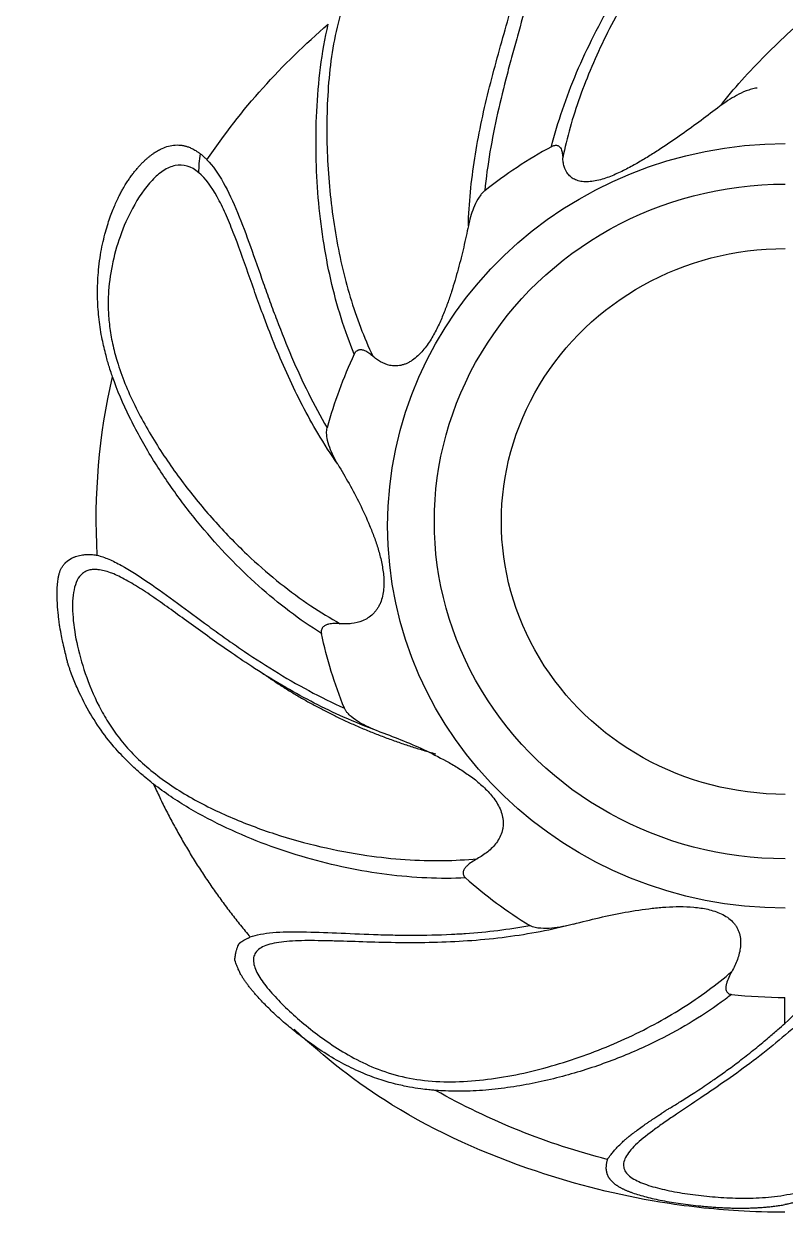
# Model space of a CAD drawing. Header units: millimetres. Extents: x -6909 to -4533, y -2578 to 782.
# Drawn here: x -5875.74 to -5871.72, y -603.21 to -596.82 of the extents above; entities that cross this region are included whole.
import ezdxf

# ---------------------------------------------------------------- set-up
doc = ezdxf.new("R2010")
doc.units = ezdxf.units.MM
doc.styles.get("Standard").update_dxf_attribs({"font": 'arial.ttf'})
doc.dimstyles.get("Standard").update_dxf_attribs({"dimtxt": 16, "dimasz": 16, "dimexe": 0.18, "dimexo": 0.0625, "dimgap": 3.5, "dimtad": 0, "dimdec": 1, "dimdsep": 46, "dimtxsty": 'Standard', "dimcen": 0.09, "dimclrd": 3, "dimclre": 3, "dimclrt": 3, "dimadec": 0, "dimazin": 0, "dimtfac": 1, "dimtdec": 1, "dimtofl": 0, "dimtmove": 0, "dimatfit": 3, "dimfxl": 1, "dimtolj": 1, "dimtzin": 0, "dimarcsym": 0})

# ---------------------------------------------------------------- blocks, each defined once
blk = doc.blocks.new('*D155')
at = {"color": 3, "lineweight": -2, "transparency": 16777216}
for p, q in [((-5929.6669, -606.4952), (-5929.6669, -495.2062)), ((-5813.7741, -605.2627), (-5813.7741, -495.2062)), ((-5913.6669, -495.3862), (-5901.4797, -495.3862)), ((-5829.7741, -495.3862), (-5841.9613, -495.3862))]:
    blk.add_line(p, q, dxfattribs=at)
at = {"color": 3, "lineweight": 18, "transparency": 16777216}
for points in [[(-5913.6669, -492.7195), (-5913.6669, -498.0528), (-5929.6669, -495.3862)], [(-5829.7741, -492.7195), (-5829.7741, -498.0528), (-5813.7741, -495.3862)]]:
    blk.add_solid(points, dxfattribs=at)
at = {"layer": 'Defpoints', "color": 0, "lineweight": 18, "transparency": 16777216}
for p in [(-5813.7741, -495.3862), (-5813.7741, -605.3252), (-5929.6669, -606.5577)]:
    blk.add_point(p, dxfattribs=at)
at = {"color": 3, "lineweight": 18, "transparency": 16777216, "insert": (-5871.7205, -495.3862), "char_height": 16, "attachment_point": 5}
blk.add_mtext('\\A1;115.9', dxfattribs=at)

msp = doc.modelspace()

# ---------------------------------------------------------------- linework, layer by layer
at = {"linetype": 'Continuous', "lineweight": 18, "extrusion": (0, 0, -1)}
for centre, major_axis, start_param, end_param in [((-5871.7168, -599.4422), (3.6389, 0), 3.716527, 3.987578), ((-5871.7149, -599.4509), (-1.5, 0), 4.712389, 7.853982), ((-5871.7168, -599.4422), (3.639, 0), 3.088095, 3.359272), ((-5871.7149, -599.5615), (2.5014, 0), 2.768506, 2.940044), ((-5871.7168, -599.4422), (3.639, 0), 1.831581, 2.102619)]:
    msp.add_ellipse(centre, major_axis=major_axis, ratio=0.960893, start_param=start_param, end_param=end_param, dxfattribs=at)
at = {"linetype": 'Continuous', "lineweight": 13, "extrusion": (0, 0, -1)}
for centre, major_axis, end_param in [((-5871.7149, -599.4745), (2.101, 0), 4.712342), ((-5871.7149, -599.4509), (1.8542, 0), 4.712389)]:
    msp.add_ellipse(centre, major_axis=major_axis, ratio=0.960893, start_param=1.570796, end_param=end_param, dxfattribs=at)
at = {"linetype": 'Continuous', "lineweight": 13}
for points, knots in [([(-5927.8039, -636.4412), (-5927.8776, -634.3374), (-5928.0503, -628.6291), (-5928.2467, -617.4569), (-5928.2179, -606.6304), (-5928.048, -597.5948), (-5927.9082, -592.3767), (-5927.7562, -587.9978), (-5927.6186, -584.5031), (-5927.5102, -582.3186), (-5927.396, -580.5726), (-5927.2873, -579.2644), (-5927.148, -577.9593), (-5926.9707, -576.6588), (-5926.7455, -575.364), (-5926.4619, -574.0797), (-5926.1121, -572.8115), (-5925.5471, -571.1478), (-5924.6304, -569.1413), (-5922.2366, -565.4109), (-5918.7944, -562.4392), (-5914.9252, -560.1435), (-5912.4485, -558.9099), (-5910.3313, -558.0132), (-5908.6072, -557.3599), (-5907.3028, -556.9003), (-5905.9877, -556.4694), (-5904.6632, -556.0657), (-5903.3308, -555.6871), (-5901.5452, -555.2135), (-5899.2976, -554.678), (-5896.58, -554.1179), (-5892.9363, -553.47), (-5888.3525, -552.8305), (-5882.8207, -552.3027), (-5877.2717, -551.9919), (-5871.7142, -551.8932), (-5866.1567, -551.9921), (-5860.6076, -552.3024), (-5855.0759, -552.8311), (-5850.4919, -553.4704), (-5846.8481, -554.1179), (-5844.1307, -554.6787), (-5841.8831, -555.2144), (-5840.0975, -555.6878), (-5838.7649, -556.0658), (-5837.4401, -556.4688), (-5836.1248, -556.8994), (-5834.8205, -557.359), (-5833.0967, -558.013), (-5830.9804, -558.9121), (-5828.5029, -560.144), (-5824.6335, -562.4396), (-5821.192, -565.4115), (-5818.7976, -569.1421), (-5817.881, -571.1487), (-5817.3167, -572.8127), (-5816.9669, -574.0808), (-5816.6831, -575.365), (-5816.4577, -576.6598), (-5816.2806, -577.9603), (-5816.1417, -579.2655), (-5816.0334, -580.5737), (-5815.9186, -582.3198), (-5815.8126, -584.475), (-5815.7458, -586.1942), (-5815.7127, -587.0391)], [0, 0, 0, 0, 0.031621, 0.085958, 0.167893, 0.194631, 0.221369, 0.248106, 0.261475, 0.274844, 0.281529, 0.288213, 0.294898, 0.301582, 0.308267, 0.314951, 0.321636, 0.32832, 0.341689, 0.355058, 0.39505, 0.408534, 0.422017, 0.435501, 0.442243, 0.448985, 0.455727, 0.462469, 0.469211, 0.475953, 0.489437, 0.50292, 0.516404, 0.543372, 0.57034, 0.597307, 0.624275, 0.651243, 0.67821, 0.705178, 0.732146, 0.74563, 0.759114, 0.772598, 0.77934, 0.786081, 0.792823, 0.799565, 0.806307, 0.813049, 0.826533, 0.840017, 0.853501, 0.893492, 0.906861, 0.920229, 0.926914, 0.933598, 0.940282, 0.946967, 0.953651, 0.960336, 0.96702, 0.973704, 0.987073, 1, 1, 1, 1]), ([(-5874.8135, -597.6092), (-5874.8538, -597.5739), (-5874.9197, -597.5576), (-5875.0025, -597.5947), (-5875.0819, -597.6643), (-5875.1613, -597.7806), (-5875.231, -597.938), (-5875.2744, -598.0916), (-5875.2924, -598.2246), (-5875.2934, -598.3342), (-5875.2867, -598.4207), (-5875.2713, -598.5114), (-5875.2447, -598.6126), (-5875.2057, -598.722), (-5875.1534, -598.8385), (-5875.0927, -598.9526), (-5875.0031, -599.1003), (-5874.8791, -599.2753), (-5874.7157, -599.4699), (-5874.5007, -599.6876), (-5874.2817, -599.8622), (-5874.1192, -599.962), (-5874.0671, -599.9912)], [0, 0, 0, 0, 0.076531, 0.117212, 0.157892, 0.239481, 0.304592, 0.362664, 0.414063, 0.439636, 0.465209, 0.491321, 0.517433, 0.549909, 0.582385, 0.615199, 0.648013, 0.712882, 0.777323, 0.841781, 0.949623, 1, 1, 1, 1]), ([(-5874.7707, -597.5409), (-5874.7727, -597.5388), (-5874.7769, -597.5346), (-5874.7838, -597.5281), (-5874.7911, -597.5216), (-5874.7984, -597.5152), (-5874.8033, -597.5113), (-5874.8056, -597.5095)], [0, 0, 0, 0, 0.177206, 0.376592, 0.593478, 0.806939, 1, 1, 1, 1]), ([(-5874.0791, -599.1492), (-5874.1159, -599.0964), (-5874.2112, -598.9481), (-5874.3452, -598.6876), (-5874.4618, -598.399), (-5874.5531, -598.1388), (-5874.6182, -597.9559), (-5874.6728, -597.8231), (-5874.7305, -597.7045), (-5874.7786, -597.6385), (-5874.8135, -597.6092)], [0, 0, 0, 0, 0.104387, 0.282912, 0.461438, 0.595421, 0.729404, 0.797053, 0.864702, 1, 1, 1, 1]), ([(-5874.519, -600.2269), (-5874.5603, -600.2002), (-5874.6714, -600.126), (-5874.8449, -600.001), (-5875.0006, -599.8871), (-5875.1173, -599.8077), (-5875.1994, -599.7579), (-5875.2741, -599.722), (-5875.3282, -599.7067), (-5875.3654, -599.7037), (-5875.3894, -599.7064), (-5875.4104, -599.7134), (-5875.448, -599.7369), (-5875.4798, -599.8057), (-5875.4841, -599.9367), (-5875.4628, -600.0883), (-5875.418, -600.2531), (-5875.3597, -600.3962), (-5875.2947, -600.5118), (-5875.2359, -600.5963), (-5875.1643, -600.679), (-5875.0793, -600.7578), (-5874.9831, -600.8311), (-5874.8777, -600.8983), (-5874.7661, -600.9586), (-5874.6119, -601.0302), (-5874.4134, -601.1045), (-5874.1701, -601.1722), (-5873.8704, -601.2291), (-5873.5913, -601.2481), (-5873.4015, -601.238), (-5873.3423, -601.2324)], [0, 0, 0, 0, 0.028785, 0.078633, 0.128481, 0.15365, 0.178819, 0.203987, 0.229156, 0.240973, 0.252789, 0.264605, 0.276422, 0.326981, 0.377819, 0.428622, 0.479425, 0.530262, 0.554719, 0.579175, 0.603631, 0.628088, 0.653126, 0.678164, 0.703463, 0.728762, 0.778776, 0.828458, 0.878154, 0.961299, 1, 1, 1, 1]), ([(-5874.5424, -601.6457), (-5874.5264, -601.6397), (-5874.5082, -601.6349), (-5874.4681, -601.6272), (-5874.4462, -601.6244), (-5874.3757, -601.6184), (-5874.3225, -601.6176), (-5874.2087, -601.6193), (-5874.1483, -601.6216), (-5874.0226, -601.6269), (-5873.9572, -601.6299), (-5873.8569, -601.6334), (-5873.8231, -601.6344), (-5873.7551, -601.6357), (-5873.6523, -601.6368), (-5873.5482, -601.6347), (-5873.4537, -601.6301), (-5873.4288, -601.6286), (-5873.4039, -601.6269)], [0, 0, 0, 0, 0.078638, 0.078638, 0.157276, 0.157276, 0.314552, 0.314552, 0.471828, 0.471828, 0.629104, 0.629104, 0.707742, 0.707742, 0.78638, 0.943656, 0.943656, 1, 1, 1, 1])]:
    msp.add_open_spline(points, degree=3, knots=knots, dxfattribs=at)
at = {"linetype": 'Continuous', "lineweight": 18}
for points, knots in [([(-5872.0598, -597.2584), (-5872.0232, -597.2118), (-5871.9847, -597.1658), (-5871.9044, -597.0757), (-5871.8625, -597.0316), (-5871.7763, -596.9451), (-5871.732, -596.9027), (-5871.6418, -596.8199), (-5871.5958, -596.7794), (-5871.5034, -596.7001), (-5871.4569, -596.6612), (-5871.3644, -596.585), (-5871.3184, -596.5476), (-5871.2291, -596.4738), (-5871.1858, -596.4374), (-5871.1243, -596.3833), (-5871.1044, -596.3654), (-5871.066, -596.3295), (-5871.0475, -596.3115), (-5870.9947, -596.2578), (-5870.9632, -596.2221), (-5870.9121, -596.1512), (-5870.8923, -596.116), (-5870.8735, -596.0645), (-5870.8691, -596.0475), (-5870.8641, -596.0145), (-5870.8636, -595.9984), (-5870.8665, -595.9673), (-5870.8701, -595.9523), (-5870.8807, -595.9238), (-5870.8879, -595.9103), (-5870.914, -595.8721), (-5870.9375, -595.8498), (-5870.992, -595.8109), (-5871.0228, -595.7944), (-5871.089, -595.7666), (-5871.1244, -595.7553), (-5871.1978, -595.7372), (-5871.2741, -595.7238), (-5871.3541, -595.7197), (-5871.4355, -595.7207), (-5871.477, -595.7238), (-5871.5611, -595.736), (-5871.6037, -595.7453), (-5871.6903, -595.7716), (-5871.7342, -595.7887), (-5871.8003, -595.8217), (-5871.8224, -595.834), (-5871.8666, -595.8611), (-5871.8887, -595.8759), (-5871.9546, -595.924), (-5871.998, -595.9609), (-5872.0825, -596.0412), (-5872.1236, -596.0848), (-5872.2031, -596.1756), (-5872.2415, -596.2229), (-5872.3159, -596.32), (-5872.3519, -596.3696), (-5872.4213, -596.4703), (-5872.4548, -596.5215), (-5872.5513, -596.6763), (-5872.6105, -596.7817), (-5872.7159, -596.9946), (-5872.7621, -597.1022), (-5872.8385, -597.317), (-5872.8688, -597.4243), (-5872.8903, -597.53)], [0, 0, 0, 0, 0.03125, 0.03125, 0.0625, 0.0625, 0.09375, 0.09375, 0.125, 0.125, 0.15625, 0.15625, 0.1875, 0.1875, 0.21875, 0.21875, 0.234375, 0.234375, 0.25, 0.25, 0.28125, 0.28125, 0.3125, 0.3125, 0.328125, 0.328125, 0.34375, 0.34375, 0.359375, 0.359375, 0.375, 0.375, 0.40625, 0.40625, 0.4375, 0.4375, 0.46875, 0.46875, 0.5, 0.53125, 0.53125, 0.5625, 0.5625, 0.59375, 0.59375, 0.625, 0.625, 0.640625, 0.640625, 0.65625, 0.65625, 0.6875, 0.6875, 0.71875, 0.71875, 0.75, 0.75, 0.78125, 0.78125, 0.8125, 0.8125, 0.875, 0.875, 0.9375, 0.9375, 1, 1, 1, 1]), ([(-5872.95, -597.4714), (-5872.9176, -597.3423), (-5872.8727, -597.2112), (-5872.7614, -596.9491), (-5872.6949, -596.8182), (-5872.5819, -596.6246), (-5872.542, -596.5605), (-5872.4582, -596.4336), (-5872.4142, -596.3708), (-5872.3221, -596.2474), (-5872.274, -596.1868), (-5872.1736, -596.07), (-5872.1213, -596.0137), (-5872.0673, -595.9619)], [0, 0, 0, 0, 0.25, 0.25, 0.5, 0.5, 0.625, 0.625, 0.75, 0.75, 0.875, 0.875, 1, 1, 1, 1]), ([(-5873.3894, -597.889), (-5873.3877, -597.8304), (-5873.384, -597.7712), (-5873.3726, -597.6524), (-5873.3649, -597.5928), (-5873.3462, -597.4735), (-5873.3352, -597.4138), (-5873.3106, -597.295), (-5873.2969, -597.2359), (-5873.2678, -597.1186), (-5873.2524, -597.0604), (-5873.2207, -596.9453), (-5873.2045, -596.8884), (-5873.1731, -596.7769), (-5873.158, -596.7223), (-5873.1374, -596.6425), (-5873.131, -596.6163), (-5873.119, -596.5646), (-5873.1134, -596.5392), (-5873.0989, -596.4644), (-5873.0919, -596.4167), (-5873.0865, -596.3281), (-5873.0881, -596.2871), (-5873.0984, -596.2329), (-5873.103, -596.216), (-5873.1151, -596.1851), (-5873.1225, -596.1711), (-5873.1399, -596.1463), (-5873.1499, -596.1356), (-5873.1722, -596.1173), (-5873.1844, -596.1099), (-5873.2106, -596.098), (-5873.2245, -596.0936), (-5873.2537, -596.0874), (-5873.2689, -596.0856), (-5873.3157, -596.0838), (-5873.3486, -596.0873), (-5873.4157, -596.101), (-5873.45, -596.1114), (-5873.5188, -596.1377), (-5873.5533, -596.1537), (-5873.6219, -596.1908), (-5873.6559, -596.2119), (-5873.7229, -596.2592), (-5873.7558, -596.2855), (-5873.8199, -596.3441), (-5873.8512, -596.3764), (-5873.9104, -596.4482), (-5873.9384, -596.4877), (-5873.9898, -596.5755), (-5874.0131, -596.6238), (-5874.0529, -596.7278), (-5874.0696, -596.7834), (-5874.0968, -596.8988), (-5874.1074, -596.9584), (-5874.1234, -597.0792), (-5874.1289, -597.1402), (-5874.136, -597.2628), (-5874.1375, -597.3242), (-5874.1372, -597.4465), (-5874.1353, -597.5075), (-5874.125, -597.6894), (-5874.1118, -597.8092), (-5874.0725, -598.0428), (-5874.0463, -598.1566), (-5873.9805, -598.3749), (-5873.9409, -598.4793), (-5873.8948, -598.5773)], [0, 0, 0, 0, 0.03125, 0.03125, 0.0625, 0.0625, 0.09375, 0.09375, 0.125, 0.125, 0.15625, 0.15625, 0.1875, 0.1875, 0.21875, 0.21875, 0.234375, 0.234375, 0.25, 0.25, 0.28125, 0.28125, 0.3125, 0.3125, 0.328125, 0.328125, 0.34375, 0.34375, 0.359375, 0.359375, 0.375, 0.375, 0.390625, 0.390625, 0.40625, 0.40625, 0.4375, 0.4375, 0.46875, 0.46875, 0.5, 0.5, 0.53125, 0.53125, 0.5625, 0.5625, 0.59375, 0.59375, 0.625, 0.625, 0.65625, 0.65625, 0.6875, 0.6875, 0.71875, 0.71875, 0.75, 0.75, 0.78125, 0.78125, 0.8125, 0.8125, 0.875, 0.875, 0.9375, 0.9375, 1, 1, 1, 1]), ([(-5873.0246, -596.1792), (-5873.0135, -596.2245), (-5873.0098, -596.2758), (-5873.0144, -596.3859), (-5873.0226, -596.4448), (-5873.0458, -596.5664), (-5873.0605, -596.6289), (-5873.0935, -596.7569), (-5873.1117, -596.8224), (-5873.1394, -596.9219), (-5873.1486, -596.9553), (-5873.167, -597.0224), (-5873.1941, -597.1236), (-5873.2193, -597.2258), (-5873.2651, -597.4309), (-5873.2893, -597.5687), (-5873.3031, -597.7045)], [0, 0, 0, 0, 0.125, 0.125, 0.25, 0.25, 0.375, 0.375, 0.5, 0.5, 0.5625, 0.5625, 0.625, 0.75, 0.75, 1, 1, 1, 1]), ([(-5873.9926, -598.5677), (-5874.0432, -598.4443), (-5874.0845, -598.312), (-5874.1478, -598.0349), (-5874.1697, -597.89), (-5874.1885, -597.6668), (-5874.1924, -597.5915), (-5874.1953, -597.4392), (-5874.1943, -597.3624), (-5874.1868, -597.2078), (-5874.1803, -597.1301), (-5874.1605, -596.9757), (-5874.147, -596.8988), (-5874.1294, -596.8246)], [0, 0, 0, 0, 0.25, 0.25, 0.5, 0.5, 0.625, 0.625, 0.75, 0.75, 0.875, 0.875, 1, 1, 1, 1]), ([(-5871.8633, -597.1623), (-5871.8686, -597.1626), (-5871.8738, -597.1633), (-5871.8839, -597.1653), (-5871.8888, -597.1665), (-5871.9033, -597.1705), (-5871.9126, -597.1738), (-5871.9394, -597.1844), (-5871.9559, -597.1925), (-5871.9877, -597.2097), (-5872.0029, -597.2189), (-5872.0322, -597.2382), (-5872.0462, -597.2481), (-5872.0598, -597.2584)], [0, 0, 0, 0, 0.0625, 0.0625, 0.125, 0.125, 0.25, 0.25, 0.5, 0.5, 0.75, 0.75, 1, 1, 1, 1]), ([(-5872.0598, -597.2584), (-5872.0922, -597.283), (-5872.1253, -597.3077), (-5872.1927, -597.3573), (-5872.2272, -597.3822), (-5872.2981, -597.432), (-5872.3345, -597.457), (-5872.3914, -597.4944), (-5872.4107, -597.5067), (-5872.45, -597.5312), (-5872.47, -597.5433), (-5872.511, -597.567), (-5872.532, -597.5786), (-5872.5756, -597.601), (-5872.598, -597.6116), (-5872.6325, -597.6262), (-5872.6443, -597.6308), (-5872.6678, -597.6391), (-5872.6797, -597.6429), (-5872.7035, -597.6494), (-5872.7155, -597.6521), (-5872.7396, -597.656), (-5872.7513, -597.6572), (-5872.7684, -597.6575), (-5872.774, -597.6573), (-5872.7849, -597.6566), (-5872.7901, -597.6559), (-5872.8002, -597.6541), (-5872.805, -597.653), (-5872.8143, -597.6502), (-5872.8188, -597.6486), (-5872.8314, -597.6431), (-5872.8387, -597.6386), (-5872.8517, -597.6284), (-5872.8574, -597.6227), (-5872.8719, -597.6043), (-5872.8783, -597.5906), (-5872.885, -597.5686), (-5872.8867, -597.561), (-5872.8892, -597.5457), (-5872.89, -597.5379), (-5872.8903, -597.53)], [0, 0, 0, 0, 0.125, 0.125, 0.25, 0.25, 0.375, 0.375, 0.4375, 0.4375, 0.5, 0.5, 0.5625, 0.5625, 0.625, 0.625, 0.65625, 0.65625, 0.6875, 0.6875, 0.71875, 0.71875, 0.75, 0.75, 0.765625, 0.765625, 0.78125, 0.78125, 0.796875, 0.796875, 0.8125, 0.8125, 0.84375, 0.84375, 0.875, 0.875, 0.9375, 0.9375, 0.96875, 0.96875, 1, 1, 1, 1]), ([(-5875.2699, -598.6871), (-5875.2714, -598.6827), (-5875.2771, -598.6659), (-5875.2891, -598.6287), (-5875.3066, -598.5679), (-5875.3264, -598.4841), (-5875.3395, -598.4025), (-5875.3461, -598.3309), (-5875.3489, -598.2763), (-5875.3493, -598.2206), (-5875.3471, -598.164), (-5875.3422, -598.1047), (-5875.3342, -598.0451), (-5875.3233, -597.9875), (-5875.3109, -597.9357), (-5875.2977, -597.8894), (-5875.284, -597.8481), (-5875.2704, -597.8114), (-5875.257, -597.7792), (-5875.2443, -597.7509), (-5875.2323, -597.7265), (-5875.2213, -597.7057), (-5875.2114, -597.6882), (-5875.2009, -597.6708), (-5875.1893, -597.6528), (-5875.1763, -597.6337), (-5875.1632, -597.6159), (-5875.1501, -597.5992), (-5875.1371, -597.5836), (-5875.1242, -597.5693), (-5875.1113, -597.556), (-5875.0986, -597.5437), (-5875.0861, -597.5325), (-5875.0738, -597.5222), (-5875.0616, -597.5129), (-5875.0497, -597.5046), (-5875.0381, -597.4971), (-5875.0267, -597.4905), (-5875.0084, -597.481), (-5874.9706, -597.4653), (-5874.9336, -597.461), (-5874.907, -597.4638), (-5874.9025, -597.4645), (-5874.8972, -597.4653), (-5874.8912, -597.4666), (-5874.8845, -597.4682), (-5874.877, -597.4703), (-5874.8688, -597.4731), (-5874.8599, -597.4766), (-5874.8502, -597.4809), (-5874.8399, -597.4862), (-5874.829, -597.4926), (-5874.8174, -597.5003), (-5874.8096, -597.5064), (-5874.8056, -597.5095)], [0, 0, 0, 0, 0.008487, 0.032188, 0.070768, 0.123496, 0.188624, 0.22094, 0.253962, 0.287575, 0.321643, 0.356109, 0.394491, 0.429263, 0.460788, 0.489368, 0.515251, 0.53863, 0.559654, 0.57844, 0.595084, 0.609657, 0.622215, 0.632795, 0.648295, 0.66333, 0.677914, 0.69206, 0.70578, 0.719088, 0.731995, 0.744514, 0.756652, 0.768406, 0.77977, 0.79074, 0.801315, 0.811495, 0.821283, 0.849784, 0.909261, 0.912367, 0.916103, 0.920473, 0.925478, 0.931121, 0.937407, 0.94434, 0.951926, 0.960171, 0.969086, 0.978683, 0.98898, 1, 1, 1, 1]), ([(-5872.9505, -597.4717), (-5872.9477, -597.4701), (-5872.9448, -597.4687), (-5872.9387, -597.4663), (-5872.9356, -597.4654), (-5872.9294, -597.4643), (-5872.9264, -597.4642), (-5872.9209, -597.4647), (-5872.9184, -597.4653), (-5872.914, -597.4671), (-5872.912, -597.4683), (-5872.9086, -597.4709), (-5872.9072, -597.4723), (-5872.9032, -597.4768), (-5872.9012, -597.4802), (-5872.8978, -597.4873), (-5872.8965, -597.491), (-5872.8943, -597.4985), (-5872.8935, -597.5023), (-5872.8914, -597.5139), (-5872.8907, -597.5219), (-5872.8903, -597.53)], [0, 0, 0, 0, 0.0625, 0.0625, 0.125, 0.125, 0.1875, 0.1875, 0.25, 0.25, 0.3125, 0.3125, 0.375, 0.375, 0.5, 0.5, 0.625, 0.625, 0.75, 0.75, 1, 1, 1, 1]), ([(-5874.7708, -597.5408), (-5874.7398, -597.573), (-5874.7112, -597.614), (-5874.6578, -597.7089), (-5874.633, -597.7627), (-5874.5856, -597.8769), (-5874.5631, -597.9371), (-5874.5183, -598.0615), (-5874.4961, -598.1257), (-5874.4618, -598.2232), (-5874.4502, -598.2559), (-5874.4264, -598.3214), (-5874.39, -598.4197), (-5874.3509, -598.5177), (-5874.2677, -598.7113), (-5874.2056, -598.8374), (-5874.1357, -598.9557)], [0, 0, 0, 0, 0.125, 0.125, 0.25, 0.25, 0.375, 0.375, 0.5, 0.5, 0.5625, 0.5625, 0.625, 0.75, 0.75, 1, 1, 1, 1]), ([(-5873.303, -597.7046), (-5873.3071, -597.7078), (-5873.3108, -597.7113), (-5873.3176, -597.7185), (-5873.3207, -597.7222), (-5873.3293, -597.7335), (-5873.3344, -597.7413), (-5873.3481, -597.7645), (-5873.3553, -597.78), (-5873.3679, -597.8111), (-5873.3733, -597.8267), (-5873.3824, -597.8579), (-5873.3862, -597.8735), (-5873.3894, -597.889)], [0, 0, 0, 0, 0.0625, 0.0625, 0.125, 0.125, 0.25, 0.25, 0.5, 0.5, 0.75, 0.75, 1, 1, 1, 1]), ([(-5873.3894, -597.889), (-5873.397, -597.9261), (-5873.4052, -597.9636), (-5873.423, -598.0398), (-5873.4326, -598.0784), (-5873.4538, -598.157), (-5873.4653, -598.1969), (-5873.4851, -598.2582), (-5873.4921, -598.2787), (-5873.507, -598.3201), (-5873.515, -598.3409), (-5873.5323, -598.3828), (-5873.5416, -598.4038), (-5873.5625, -598.4463), (-5873.5738, -598.4675), (-5873.5931, -598.4988), (-5873.5999, -598.5092), (-5873.6142, -598.5294), (-5873.6218, -598.5392), (-5873.6379, -598.5581), (-5873.6465, -598.5673), (-5873.6648, -598.5844), (-5873.6744, -598.5922), (-5873.6893, -598.6025), (-5873.6944, -598.6057), (-5873.7047, -598.6115), (-5873.7098, -598.6141), (-5873.7201, -598.6187), (-5873.7253, -598.6207), (-5873.7357, -598.624), (-5873.7409, -598.6254), (-5873.7563, -598.6286), (-5873.7662, -598.6296), (-5873.7855, -598.6295), (-5873.795, -598.6285), (-5873.8219, -598.623), (-5873.8381, -598.6164), (-5873.8607, -598.6036), (-5873.868, -598.5988), (-5873.8818, -598.5886), (-5873.8885, -598.5831), (-5873.8949, -598.5773)], [0, 0, 0, 0, 0.125, 0.125, 0.25, 0.25, 0.375, 0.375, 0.4375, 0.4375, 0.5, 0.5, 0.5625, 0.5625, 0.625, 0.625, 0.65625, 0.65625, 0.6875, 0.6875, 0.71875, 0.71875, 0.75, 0.75, 0.765625, 0.765625, 0.78125, 0.78125, 0.796875, 0.796875, 0.8125, 0.8125, 0.84375, 0.84375, 0.875, 0.875, 0.9375, 0.9375, 0.96875, 0.96875, 1, 1, 1, 1]), ([(-5873.9926, -598.5678), (-5873.9912, -598.565), (-5873.9897, -598.5622), (-5873.986, -598.5569), (-5873.9839, -598.5544), (-5873.9792, -598.55), (-5873.9767, -598.5482), (-5873.9714, -598.5455), (-5873.9687, -598.5445), (-5873.9634, -598.5434), (-5873.9608, -598.5431), (-5873.9559, -598.5431), (-5873.9535, -598.5434), (-5873.9466, -598.5445), (-5873.9422, -598.5459), (-5873.9339, -598.5493), (-5873.9299, -598.5513), (-5873.9223, -598.5558), (-5873.9187, -598.5582), (-5873.908, -598.5658), (-5873.9013, -598.5714), (-5873.8948, -598.5773)], [0, 0, 0, 0, 0.0625, 0.0625, 0.125, 0.125, 0.1875, 0.1875, 0.25, 0.25, 0.3125, 0.3125, 0.375, 0.375, 0.5, 0.5, 0.625, 0.625, 0.75, 0.75, 1, 1, 1, 1]), ([(-5874.1658, -600.0428), (-5874.2802, -599.9709), (-5874.3918, -599.8864), (-5874.6054, -599.6957), (-5874.7074, -599.5895), (-5874.8508, -599.417), (-5874.8969, -599.3572), (-5874.9855, -599.2336), (-5875.0279, -599.1696), (-5875.108, -599.0377), (-5875.1456, -598.9697), (-5875.2138, -598.8304), (-5875.2444, -598.7589), (-5875.2699, -598.6871)], [0, 0, 0, 0, 0.25, 0.25, 0.5, 0.5, 0.625, 0.625, 0.75, 0.75, 0.875, 0.875, 1, 1, 1, 1]), ([(-5874.0791, -599.1492), (-5874.0875, -599.1353), (-5874.0954, -599.121), (-5874.1098, -599.0915), (-5874.1163, -599.0763), (-5874.1276, -599.0448), (-5874.1324, -599.0286), (-5874.1362, -599.007), (-5874.1369, -599.0026), (-5874.1379, -598.9936), (-5874.1383, -598.989), (-5874.1386, -598.9798), (-5874.1385, -598.9751), (-5874.1377, -598.9655), (-5874.137, -598.9607), (-5874.1356, -598.9557)], [0, 0, 0, 0, 0.25, 0.25, 0.5, 0.5, 0.75, 0.75, 0.8125, 0.8125, 0.875, 0.875, 0.9375, 0.9375, 1, 1, 1, 1]), ([(-5874.0791, -599.1492), (-5874.059, -599.1824), (-5874.0393, -599.2163), (-5874.0006, -599.2859), (-5873.9817, -599.3216), (-5873.9452, -599.3953), (-5873.9275, -599.4333), (-5873.9027, -599.493), (-5873.8947, -599.5132), (-5873.8796, -599.5545), (-5873.8725, -599.5756), (-5873.8595, -599.6188), (-5873.8537, -599.641), (-5873.8438, -599.6869), (-5873.8399, -599.7104), (-5873.8364, -599.7466), (-5873.8357, -599.7589), (-5873.8354, -599.7835), (-5873.8359, -599.7958), (-5873.8381, -599.8204), (-5873.84, -599.8328), (-5873.8456, -599.8574), (-5873.8493, -599.8693), (-5873.8564, -599.8865), (-5873.8591, -599.8921), (-5873.8648, -599.903), (-5873.8679, -599.9081), (-5873.8746, -599.918), (-5873.8781, -599.9227), (-5873.8856, -599.9316), (-5873.8896, -599.9358), (-5873.9019, -599.9478), (-5873.9107, -599.9545), (-5873.9289, -599.9662), (-5873.9385, -599.9711), (-5873.9675, -599.9831), (-5873.9873, -599.9877), (-5874.0173, -599.9913), (-5874.0273, -599.9919), (-5874.0472, -599.9923), (-5874.0572, -599.992), (-5874.0671, -599.9913)], [0, 0, 0, 0, 0.125, 0.125, 0.25, 0.25, 0.375, 0.375, 0.4375, 0.4375, 0.5, 0.5, 0.5625, 0.5625, 0.625, 0.625, 0.65625, 0.65625, 0.6875, 0.6875, 0.71875, 0.71875, 0.75, 0.75, 0.765625, 0.765625, 0.78125, 0.78125, 0.796875, 0.796875, 0.8125, 0.8125, 0.84375, 0.84375, 0.875, 0.875, 0.9375, 0.9375, 0.96875, 0.96875, 1, 1, 1, 1]), ([(-5875.0532, -600.8381), (-5875.0546, -600.8369), (-5875.0596, -600.8331), (-5875.0763, -600.8196), (-5875.0881, -600.8101), (-5875.1179, -600.7849), (-5875.136, -600.7693), (-5875.1771, -600.7312), (-5875.2002, -600.7088), (-5875.2492, -600.6564), (-5875.2751, -600.6266), (-5875.3267, -600.5598), (-5875.3523, -600.5229), (-5875.4012, -600.4428), (-5875.4244, -600.3996), (-5875.4562, -600.3313), (-5875.4663, -600.3079), (-5875.4806, -600.272), (-5875.4875, -600.2539), (-5875.4952, -600.2324), (-5875.499, -600.2216), (-5875.5009, -600.2161), (-5875.5018, -600.2134), (-5875.5023, -600.2121), (-5875.5025, -600.2114), (-5875.5026, -600.211), (-5875.5026, -600.2109), (-5875.5027, -600.2108), (-5875.5027, -600.2107), (-5875.5028, -600.2104), (-5875.5032, -600.2091), (-5875.5041, -600.2058), (-5875.5047, -600.2038), (-5875.505, -600.2027), (-5875.5051, -600.2021), (-5875.5052, -600.2018), (-5875.5052, -600.2017), (-5875.5053, -600.2016), (-5875.5053, -600.2016), (-5875.5065, -600.197), (-5875.5081, -600.1909), (-5875.5096, -600.185), (-5875.5103, -600.1824), (-5875.5106, -600.1812), (-5875.5108, -600.1806), (-5875.5108, -600.1803), (-5875.5109, -600.1802), (-5875.5109, -600.1801), (-5875.5109, -600.1801), (-5875.5139, -600.1684), (-5875.5181, -600.1511), (-5875.5228, -600.1311), (-5875.525, -600.1211), (-5875.5261, -600.1161), (-5875.5267, -600.1136), (-5875.527, -600.1123), (-5875.5271, -600.1117), (-5875.5272, -600.1114), (-5875.5272, -600.1112), (-5875.5272, -600.1111), (-5875.5283, -600.1062), (-5875.53, -600.099), (-5875.5342, -600.0801), (-5875.5368, -600.0683), (-5875.5423, -600.0406), (-5875.5453, -600.0246), (-5875.5496, -599.9977), (-5875.5517, -599.9835), (-5875.5539, -599.9658), (-5875.555, -599.9567), (-5875.5555, -599.9521), (-5875.5557, -599.9498), (-5875.5559, -599.9486), (-5875.5559, -599.948), (-5875.5559, -599.9478), (-5875.556, -599.9476), (-5875.556, -599.9475), (-5875.558, -599.928), (-5875.5597, -599.9076), (-5875.5616, -599.8758), (-5875.5621, -599.865), (-5875.5625, -599.8486), (-5875.5626, -599.8404), (-5875.5627, -599.8307), (-5875.5626, -599.8258), (-5875.5626, -599.8234), (-5875.5626, -599.8221), (-5875.5626, -599.8215), (-5875.5626, -599.8213), (-5875.5626, -599.8211), (-5875.5626, -599.8211), (-5875.5623, -599.805), (-5875.5615, -599.7914), (-5875.5593, -599.7683), (-5875.5579, -599.7588), (-5875.5553, -599.7435), (-5875.554, -599.7376), (-5875.5525, -599.7313), (-5875.5519, -599.7287), (-5875.5514, -599.7268), (-5875.5512, -599.7261), (-5875.5511, -599.7258), (-5875.551, -599.7256), (-5875.551, -599.7256), (-5875.551, -599.7255), (-5875.551, -599.7255), (-5875.551, -599.7255), (-5875.5481, -599.7159), (-5875.5442, -599.7059), (-5875.5361, -599.6911), (-5875.533, -599.6862), (-5875.5277, -599.6791), (-5875.5249, -599.6756), (-5875.5213, -599.6716), (-5875.5195, -599.6696), (-5875.5185, -599.6687), (-5875.518, -599.6682), (-5875.5178, -599.668), (-5875.5177, -599.6678), (-5875.5176, -599.6678), (-5875.5069, -599.6573), (-5875.4963, -599.6505), (-5875.4827, -599.6434), (-5875.4785, -599.6415), (-5875.4729, -599.6393), (-5875.4703, -599.6383), (-5875.4676, -599.6374), (-5875.4663, -599.6369), (-5875.4657, -599.6367), (-5875.4654, -599.6366), (-5875.4653, -599.6366), (-5875.4652, -599.6366), (-5875.4652, -599.6365), (-5875.4559, -599.6334), (-5875.4463, -599.6308), (-5875.4312, -599.628), (-5875.426, -599.6273), (-5875.4181, -599.6264), (-5875.4142, -599.626), (-5875.4094, -599.6256), (-5875.4071, -599.6255), (-5875.4059, -599.6254), (-5875.4053, -599.6254), (-5875.405, -599.6254), (-5875.4048, -599.6254), (-5875.4048, -599.6254), (-5875.4047, -599.6254), (-5875.4026, -599.6253), (-5875.3992, -599.6251), (-5875.3921, -599.625), (-5875.388, -599.625), (-5875.3823, -599.6253), (-5875.3792, -599.6255), (-5875.3775, -599.6256), (-5875.3767, -599.6256), (-5875.3763, -599.6256), (-5875.3761, -599.6257), (-5875.3759, -599.6257), (-5875.365, -599.6265), (-5875.3564, -599.628), (-5875.3506, -599.6293)], [0, 0, 0, 0, 0.013889, 0.013889, 0.027778, 0.027778, 0.041667, 0.041667, 0.055556, 0.055556, 0.069444, 0.069444, 0.083333, 0.083333, 0.097222, 0.097222, 0.104167, 0.104167, 0.107639, 0.109375, 0.110243, 0.110677, 0.110894, 0.111003, 0.111057, 0.111084, 0.111098, 0.111098, 0.111111, 0.111111, 0.125, 0.131944, 0.135417, 0.137153, 0.138021, 0.138455, 0.138672, 0.138672, 0.138889, 0.138889, 0.152778, 0.159722, 0.163194, 0.164931, 0.165799, 0.166233, 0.16645, 0.16645, 0.166667, 0.166667, 0.194444, 0.208333, 0.215278, 0.21875, 0.220486, 0.221354, 0.221788, 0.222005, 0.222005, 0.222222, 0.222222, 0.25, 0.25, 0.277778, 0.277778, 0.305556, 0.305556, 0.319444, 0.326389, 0.329861, 0.331597, 0.332465, 0.332899, 0.333116, 0.333225, 0.333225, 0.333333, 0.333333, 0.388889, 0.388889, 0.416667, 0.416667, 0.430556, 0.4375, 0.440972, 0.442708, 0.443576, 0.44401, 0.444227, 0.444227, 0.444444, 0.444444, 0.472222, 0.472222, 0.5, 0.5, 0.527778, 0.527778, 0.541667, 0.548611, 0.552083, 0.553819, 0.554687, 0.555122, 0.555339, 0.555339, 0.555556, 0.555556, 0.611111, 0.611111, 0.638889, 0.638889, 0.652778, 0.659722, 0.663194, 0.664931, 0.665799, 0.666233, 0.666233, 0.666667, 0.666667, 0.722222, 0.722222, 0.75, 0.75, 0.763889, 0.770833, 0.774306, 0.776042, 0.77691, 0.777344, 0.777344, 0.777778, 0.777778, 0.833333, 0.833333, 0.861111, 0.861111, 0.875, 0.881944, 0.885417, 0.887153, 0.888021, 0.888455, 0.888672, 0.888672, 0.888889, 0.888889, 0.916667, 0.916667, 0.930556, 0.9375, 0.940972, 0.942708, 0.943576, 0.94401, 0.94401, 0.944444, 0.944444, 1, 1, 1, 1]), ([(-5875.3506, -599.6293), (-5875.3311, -599.6344), (-5875.3106, -599.6416), (-5875.2681, -599.6597), (-5875.246, -599.6706), (-5875.1777, -599.7079), (-5875.1295, -599.7389), (-5875.0299, -599.8072), (-5874.9786, -599.8443), (-5874.8732, -599.9218), (-5874.819, -599.9622), (-5874.7357, -600.0229), (-5874.7077, -600.0432), (-5874.6509, -600.0836), (-5874.5649, -600.1437), (-5874.4762, -600.2017), (-5874.2958, -600.313), (-5874.1711, -600.3807), (-5874.0443, -600.4376)], [0, 0, 0, 0, 0.0625, 0.0625, 0.125, 0.125, 0.25, 0.25, 0.375, 0.375, 0.5, 0.5, 0.5625, 0.5625, 0.625, 0.75, 0.75, 1, 1, 1, 1]), ([(-5874.0671, -599.9912), (-5874.0772, -599.9905), (-5874.0872, -599.9902), (-5874.1024, -599.9906), (-5874.1074, -599.9909), (-5874.1176, -599.992), (-5874.1227, -599.9928), (-5874.1328, -599.9952), (-5874.1378, -599.9967), (-5874.1451, -600), (-5874.1475, -600.0012), (-5874.1521, -600.0041), (-5874.1544, -600.0059), (-5874.1586, -600.0099), (-5874.1606, -600.0123), (-5874.1637, -600.0176), (-5874.165, -600.0206), (-5874.1665, -600.0268), (-5874.1668, -600.0301), (-5874.1667, -600.0365), (-5874.1663, -600.0396), (-5874.1657, -600.0426)], [0, 0, 0, 0, 0.25, 0.25, 0.375, 0.375, 0.5, 0.5, 0.625, 0.625, 0.6875, 0.6875, 0.75, 0.75, 0.8125, 0.8125, 0.875, 0.875, 0.9375, 0.9375, 1, 1, 1, 1]), ([(-5873.8667, -600.5578), (-5873.928, -600.5357), (-5874.0936, -600.4689), (-5874.3127, -600.3554), (-5874.4649, -600.2617), (-5874.519, -600.2269)], [0, 0, 0, 0, 0.271615, 0.736556, 1, 1, 1, 1]), ([(-5873.8667, -600.5578), (-5873.8834, -600.5518), (-5873.8999, -600.5452), (-5873.9324, -600.5303), (-5873.9483, -600.5221), (-5873.9792, -600.5038), (-5873.9941, -600.4938), (-5874.0153, -600.4758), (-5874.0221, -600.4693), (-5874.0315, -600.4586), (-5874.0344, -600.4548), (-5874.0399, -600.4466), (-5874.0423, -600.4423), (-5874.0443, -600.4375)], [0, 0, 0, 0, 0.25, 0.25, 0.5, 0.5, 0.75, 0.75, 0.875, 0.875, 0.9375, 0.9375, 1, 1, 1, 1]), ([(-5873.8667, -600.5579), (-5873.8266, -600.5723), (-5873.7865, -600.5875), (-5873.7062, -600.62), (-5873.6661, -600.6372), (-5873.5858, -600.6745), (-5873.5457, -600.6945), (-5873.4857, -600.7276), (-5873.4658, -600.7392), (-5873.4265, -600.7635), (-5873.4071, -600.7763), (-5873.3687, -600.8035), (-5873.3499, -600.8179), (-5873.3131, -600.8493), (-5873.2954, -600.866), (-5873.2707, -600.8935), (-5873.2627, -600.9031), (-5873.2479, -600.9229), (-5873.241, -600.9332), (-5873.2286, -600.9547), (-5873.223, -600.9659), (-5873.2138, -600.9894), (-5873.2103, -601.0014), (-5873.2069, -601.0197), (-5873.206, -601.0259), (-5873.2051, -601.0382), (-5873.205, -601.0443), (-5873.2054, -601.0564), (-5873.2059, -601.0624), (-5873.2077, -601.0742), (-5873.209, -601.08), (-5873.2136, -601.0972), (-5873.2178, -601.108), (-5873.228, -601.1286), (-5873.2341, -601.1384), (-5873.2542, -601.1657), (-5873.2699, -601.1813), (-5873.2958, -601.2024), (-5873.3048, -601.209), (-5873.3232, -601.2213), (-5873.3326, -601.2271), (-5873.3423, -601.2325)], [0, 0, 0, 0, 0.125, 0.125, 0.25, 0.25, 0.375, 0.375, 0.4375, 0.4375, 0.5, 0.5, 0.5625, 0.5625, 0.625, 0.625, 0.65625, 0.65625, 0.6875, 0.6875, 0.71875, 0.71875, 0.75, 0.75, 0.765625, 0.765625, 0.78125, 0.78125, 0.796875, 0.796875, 0.8125, 0.8125, 0.84375, 0.84375, 0.875, 0.875, 0.9375, 0.9375, 0.96875, 0.96875, 1, 1, 1, 1]), ([(-5873.4047, -601.3341), (-5873.539, -601.3398), (-5873.6782, -601.3336), (-5873.9604, -601.2977), (-5874.1034, -601.268), (-5874.3165, -601.2068), (-5874.3872, -601.1836), (-5874.5276, -601.1314), (-5874.5971, -601.1025), (-5874.734, -601.0383), (-5874.8013, -601.0031), (-5874.9315, -600.9258), (-5874.9944, -600.8836), (-5875.0532, -600.8381)], [0, 0, 0, 0, 0.25, 0.25, 0.5, 0.5, 0.625, 0.625, 0.75, 0.75, 0.875, 0.875, 1, 1, 1, 1]), ([(-5873.3423, -601.2324), (-5873.3521, -601.2379), (-5873.3617, -601.2436), (-5873.3802, -601.2563), (-5873.3891, -601.2632), (-5873.4012, -601.2751), (-5873.405, -601.2794), (-5873.4099, -601.2864), (-5873.4115, -601.2888), (-5873.4141, -601.294), (-5873.4152, -601.2967), (-5873.4168, -601.3026), (-5873.4173, -601.3056), (-5873.4172, -601.3119), (-5873.4166, -601.315), (-5873.4145, -601.3211), (-5873.4129, -601.3239), (-5873.4092, -601.3291), (-5873.407, -601.3315), (-5873.4047, -601.3336)], [0, 0, 0, 0, 0.25, 0.25, 0.5, 0.5, 0.625, 0.625, 0.6875, 0.6875, 0.75, 0.75, 0.8125, 0.8125, 0.875, 0.875, 0.9375, 0.9375, 1, 1, 1, 1]), ([(-5872.8339, -601.5778), (-5872.7891, -601.5657), (-5872.7439, -601.5544), (-5872.6526, -601.5333), (-5872.6065, -601.5237), (-5872.5131, -601.5068), (-5872.4658, -601.4995), (-5872.3936, -601.4914), (-5872.3694, -601.4892), (-5872.3208, -601.4861), (-5872.2964, -601.4852), (-5872.2474, -601.4852), (-5872.2227, -601.4861), (-5872.173, -601.4905), (-5872.1483, -601.494), (-5872.1116, -601.5023), (-5872.0995, -601.5056), (-5872.0757, -601.5134), (-5872.0642, -601.518), (-5872.0418, -601.5286), (-5872.0309, -601.5347), (-5872.0104, -601.549), (-5872.001, -601.5569), (-5871.9883, -601.5702), (-5871.9843, -601.5749), (-5871.977, -601.5847), (-5871.9737, -601.5897), (-5871.9678, -601.6), (-5871.9652, -601.6054), (-5871.9606, -601.6163), (-5871.9586, -601.622), (-5871.9537, -601.6391), (-5871.9518, -601.6506), (-5871.9501, -601.6738), (-5871.9503, -601.6856), (-5871.9538, -601.7202), (-5871.9596, -601.7426), (-5871.9715, -601.7754), (-5871.976, -601.7862), (-5871.9859, -601.8074), (-5871.9912, -601.8178), (-5871.997, -601.828)], [0, 0, 0, 0, 0.125, 0.125, 0.25, 0.25, 0.375, 0.375, 0.4375, 0.4375, 0.5, 0.5, 0.5625, 0.5625, 0.625, 0.625, 0.65625, 0.65625, 0.6875, 0.6875, 0.71875, 0.71875, 0.75, 0.75, 0.765625, 0.765625, 0.78125, 0.78125, 0.796875, 0.796875, 0.8125, 0.8125, 0.84375, 0.84375, 0.875, 0.875, 0.9375, 0.9375, 0.96875, 0.96875, 1, 1, 1, 1]), ([(-5872.8339, -601.5778), (-5872.8914, -601.593), (-5872.9499, -601.6063), (-5873.0684, -601.6292), (-5873.1884, -601.6483), (-5873.3098, -601.6606), (-5873.4312, -601.6697), (-5873.4918, -601.6728), (-5873.6122, -601.6763), (-5873.672, -601.6768), (-5873.7901, -601.6759), (-5873.8483, -601.6746), (-5873.9614, -601.6713), (-5874.0163, -601.6694), (-5874.0953, -601.667), (-5874.1211, -601.6663), (-5874.1713, -601.6652), (-5874.1958, -601.6649), (-5874.2667, -601.6647), (-5874.3106, -601.6659), (-5874.3688, -601.671), (-5874.3869, -601.6732), (-5874.4203, -601.6791), (-5874.4355, -601.6828), (-5874.4626, -601.6916), (-5874.4746, -601.6967), (-5874.4949, -601.7086), (-5874.5032, -601.7153), (-5874.5157, -601.7303), (-5874.5201, -601.7386), (-5874.5251, -601.7564), (-5874.5258, -601.7659), (-5874.523, -601.796), (-5874.5145, -601.8182), (-5874.489, -601.8646), (-5874.4719, -601.8889), (-5874.4419, -601.9261), (-5874.4311, -601.9386), (-5874.4084, -601.9638), (-5874.3964, -601.9765), (-5874.359, -602.0148), (-5874.3047, -602.0661), (-5874.2433, -602.1172), (-5874.1785, -602.1674), (-5874.1444, -602.1922), (-5874.0725, -602.2402), (-5874.0345, -602.2634), (-5873.9537, -602.3067), (-5873.9109, -602.3269), (-5873.8197, -602.3616), (-5873.771, -602.3763), (-5873.6688, -602.3978), (-5873.6153, -602.4048), (-5873.5059, -602.4113), (-5873.4499, -602.4109), (-5873.3373, -602.404), (-5873.2807, -602.3974), (-5873.1673, -602.3793), (-5873.1107, -602.3679), (-5872.9981, -602.3409), (-5872.9421, -602.3253), (-5872.7756, -602.2734), (-5872.6666, -602.2317), (-5872.4568, -602.136), (-5872.3559, -602.0818), (-5872.1664, -601.9626), (-5872.0778, -601.8975), (-5871.997, -601.828)], [0, 0, 0, 0, 0.03125, 0.03125, 0.0625, 0.09375, 0.09375, 0.125, 0.125, 0.15625, 0.15625, 0.1875, 0.1875, 0.21875, 0.21875, 0.234375, 0.234375, 0.25, 0.25, 0.28125, 0.28125, 0.296875, 0.296875, 0.3125, 0.3125, 0.328125, 0.328125, 0.34375, 0.34375, 0.359375, 0.359375, 0.375, 0.375, 0.40625, 0.40625, 0.4375, 0.4375, 0.453125, 0.453125, 0.46875, 0.46875, 0.5, 0.53125, 0.53125, 0.5625, 0.5625, 0.59375, 0.59375, 0.625, 0.625, 0.65625, 0.65625, 0.6875, 0.6875, 0.71875, 0.71875, 0.75, 0.75, 0.78125, 0.78125, 0.8125, 0.8125, 0.875, 0.875, 0.9375, 0.9375, 1, 1, 1, 1]), ([(-5872.8339, -601.5778), (-5872.8526, -601.5828), (-5872.8714, -601.5872), (-5872.9096, -601.5944), (-5872.9288, -601.5972), (-5872.9674, -601.6006), (-5872.9869, -601.6012), (-5873.0165, -601.5991), (-5873.0265, -601.5979), (-5873.0411, -601.5946), (-5873.046, -601.5932), (-5873.0556, -601.5898), (-5873.0603, -601.5877), (-5873.0648, -601.5849)], [0, 0, 0, 0, 0.25, 0.25, 0.5, 0.5, 0.75, 0.75, 0.875, 0.875, 0.9375, 0.9375, 1, 1, 1, 1]), ([(-5871.3743, -601.8204), (-5871.4109, -601.8649), (-5871.4494, -601.9085), (-5871.5297, -601.9934), (-5871.6134, -602.0761), (-5871.702, -602.1538), (-5871.7922, -602.2289), (-5871.8381, -602.2652), (-5871.9304, -602.3351), (-5871.9769, -602.3688), (-5872.0694, -602.4336), (-5872.1154, -602.4648), (-5872.2046, -602.5247), (-5872.2479, -602.5534), (-5872.3093, -602.5948), (-5872.3292, -602.6084), (-5872.3676, -602.635), (-5872.3861, -602.648), (-5872.4388, -602.6865), (-5872.4702, -602.7111), (-5872.5087, -602.7464), (-5872.5201, -602.7578), (-5872.5395, -602.7802), (-5872.5476, -602.7911), (-5872.5601, -602.8123), (-5872.5645, -602.8226), (-5872.5696, -602.8424), (-5872.5701, -602.8518), (-5872.567, -602.8698), (-5872.5635, -602.8783), (-5872.5529, -602.8943), (-5872.5458, -602.9019), (-5872.5198, -602.923), (-5872.4963, -602.9351), (-5872.4419, -602.9566), (-5872.4111, -602.9659), (-5872.3614, -602.9782), (-5872.3443, -602.982), (-5872.3091, -602.9892), (-5872.2912, -602.9925), (-5872.2362, -603.0019), (-5872.16, -603.0125), (-5872.0801, -603.0194), (-5871.9986, -603.024), (-5871.9572, -603.0252), (-5871.8732, -603.0245), (-5871.8306, -603.0224), (-5871.744, -603.0136), (-5871.7002, -603.0067), (-5871.6121, -602.9855), (-5871.5677, -602.9711), (-5871.4799, -602.9333), (-5871.4365, -602.9101), (-5871.3521, -602.8562), (-5871.3109, -602.8255), (-5871.2314, -602.7586), (-5871.193, -602.7224), (-5871.1186, -602.6458), (-5871.0826, -602.6054), (-5871.0132, -602.5217), (-5870.9797, -602.4782), (-5870.8832, -602.3443), (-5870.824, -602.2501), (-5870.7184, -602.0561), (-5870.6723, -601.9561), (-5870.5956, -601.7539), (-5870.5652, -601.6517), (-5870.5437, -601.5503)], [0, 0, 0, 0, 0.03125, 0.03125, 0.0625, 0.09375, 0.09375, 0.125, 0.125, 0.15625, 0.15625, 0.1875, 0.1875, 0.21875, 0.21875, 0.234375, 0.234375, 0.25, 0.25, 0.28125, 0.28125, 0.296875, 0.296875, 0.3125, 0.3125, 0.328125, 0.328125, 0.34375, 0.34375, 0.359375, 0.359375, 0.375, 0.375, 0.40625, 0.40625, 0.4375, 0.4375, 0.453125, 0.453125, 0.46875, 0.46875, 0.5, 0.53125, 0.53125, 0.5625, 0.5625, 0.59375, 0.59375, 0.625, 0.625, 0.65625, 0.65625, 0.6875, 0.6875, 0.71875, 0.71875, 0.75, 0.75, 0.78125, 0.78125, 0.8125, 0.8125, 0.875, 0.875, 0.9375, 0.9375, 1, 1, 1, 1]), ([(-5873.5621, -602.456), (-5873.5651, -602.4557), (-5873.5769, -602.4548), (-5873.6031, -602.4523), (-5873.6462, -602.4472), (-5873.7053, -602.4379), (-5873.7792, -602.4222), (-5873.8653, -602.3973), (-5873.9604, -602.3608), (-5874.0612, -602.3114), (-5874.1653, -602.249), (-5874.2571, -602.1838), (-5874.3343, -602.1224), (-5874.3955, -602.0692), (-5874.4514, -602.0162), (-5874.4898, -601.9759), (-5874.514, -601.9487), (-5874.5268, -601.9338), (-5874.5389, -601.9191), (-5874.5505, -601.9044), (-5874.5615, -601.8899), (-5874.5717, -601.8755), (-5874.5791, -601.8646), (-5874.5841, -601.8566), (-5874.5877, -601.8506), (-5874.5922, -601.8424), (-5874.5983, -601.8307), (-5874.6047, -601.8171), (-5874.6107, -601.8027), (-5874.6158, -601.7897), (-5874.6191, -601.7801), (-5874.6213, -601.7735), (-5874.6223, -601.7706), (-5874.6229, -601.7686), (-5874.6232, -601.7677), (-5874.6233, -601.7671), (-5874.6235, -601.7667), (-5874.6234, -601.7664), (-5874.6234, -601.7658), (-5874.6233, -601.7648), (-5874.6232, -601.7632), (-5874.623, -601.7609), (-5874.6227, -601.7583), (-5874.6219, -601.7524), (-5874.6205, -601.7431), (-5874.6178, -601.7298), (-5874.6145, -601.7158), (-5874.6102, -601.7017), (-5874.606, -601.6907), (-5874.6024, -601.6838), (-5874.5999, -601.6802), (-5874.5974, -601.6776), (-5874.5944, -601.675), (-5874.5907, -601.672), (-5874.5844, -601.6677), (-5874.5771, -601.6634), (-5874.5688, -601.659), (-5874.5622, -601.6558), (-5874.5558, -601.6527), (-5874.5503, -601.65), (-5874.5459, -601.6479), (-5874.5435, -601.6464), (-5874.5424, -601.6457)], [0, 0, 0, 0, 0.005798, 0.022591, 0.05026, 0.08856, 0.136896, 0.194019, 0.257754, 0.326223, 0.397776, 0.471812, 0.520374, 0.567097, 0.612458, 0.656841, 0.669534, 0.682205, 0.694854, 0.707482, 0.720091, 0.732685, 0.74527, 0.748743, 0.754227, 0.761725, 0.771239, 0.786858, 0.799997, 0.811935, 0.823434, 0.826921, 0.830575, 0.831332, 0.832549, 0.83308, 0.833286, 0.833533, 0.834234, 0.83539, 0.836998, 0.840304, 0.843467, 0.846488, 0.861802, 0.876424, 0.892989, 0.910261, 0.924655, 0.931126, 0.935325, 0.938709, 0.942863, 0.947793, 0.953508, 0.966114, 0.972634, 0.980181, 0.986704, 0.992189, 0.996623, 1, 1, 1, 1]), ([(-5871.997, -601.828), (-5872.0029, -601.8383), (-5872.0083, -601.8488), (-5872.0181, -601.8702), (-5872.0224, -601.8812), (-5872.0268, -601.8983), (-5872.028, -601.9042), (-5872.0286, -601.9129), (-5872.0287, -601.9159), (-5872.0283, -601.9217), (-5872.0279, -601.9247), (-5872.0262, -601.9305), (-5872.025, -601.9333), (-5872.0216, -601.9385), (-5872.0195, -601.9408), (-5872.0144, -601.9446), (-5872.0115, -601.946), (-5872.0054, -601.9482), (-5872.0023, -601.9488), (-5871.9991, -601.9492)], [0, 0, 0, 0, 0.25, 0.25, 0.5, 0.5, 0.625, 0.625, 0.6875, 0.6875, 0.75, 0.75, 0.8125, 0.8125, 0.875, 0.875, 0.9375, 0.9375, 1, 1, 1, 1]), ([(-5871.9987, -601.9497), (-5872.0099, -601.9583), (-5872.1271, -602.0472), (-5872.3279, -602.1699), (-5872.6137, -602.2958), (-5872.86, -602.3777), (-5873.0735, -602.4263), (-5873.2482, -602.451), (-5873.38, -602.4609), (-5873.485, -602.4609), (-5873.545, -602.4573), (-5873.5621, -602.456)], [0, 0, 0, 0, 0.027142, 0.281338, 0.433273, 0.585168, 0.738074, 0.81542, 0.892767, 0.969317, 1, 1, 1, 1]), ([(-5871.7168, -602.1018), (-5871.7168, -602.0969), (-5871.7168, -602.0915), (-5871.7168, -602.0468), (-5871.7168, -602.0059), (-5871.7168, -601.9654), (-5871.7168, -601.9648)], [0, 0, 0, 0, 0.107801, 0.119596, 0.986527, 1, 1, 1, 1]), ([(-5871.7168, -603.0994), (-5871.7988, -603.0994), (-5872.0196, -603.0928), (-5872.4635, -603.0436), (-5873.0897, -602.8855), (-5873.7588, -602.5884), (-5874.1493, -602.2836), (-5874.3099, -602.1321)], [0, 0, 0, 0, 0.086482, 0.233621, 0.470762, 0.768107, 1, 1, 1, 1]), ([(-5872.655, -602.8208), (-5872.6549, -602.8205), (-5872.6545, -602.8197), (-5872.6534, -602.8182), (-5872.6511, -602.815), (-5872.648, -602.8108), (-5872.6412, -602.8019), (-5872.6311, -602.7893), (-5872.6169, -602.7727), (-5872.599, -602.7524), (-5872.5821, -602.7351), (-5872.5654, -602.7197), (-5872.5535, -602.7095), (-5872.5387, -602.6975), (-5872.5196, -602.6829), (-5872.4968, -602.666), (-5872.4724, -602.6482), (-5872.4512, -602.633), (-5872.4344, -602.6213), (-5872.4211, -602.6125), (-5872.4092, -602.6046), (-5872.3982, -602.5973), (-5872.3883, -602.5907), (-5872.3782, -602.5839), (-5872.3674, -602.5767), (-5872.3587, -602.5708), (-5872.3522, -602.5664), (-5872.3491, -602.5643), (-5872.3466, -602.5626), (-5872.3449, -602.5614), (-5872.3422, -602.5599), (-5872.3369, -602.5566), (-5872.3298, -602.5524), (-5872.3154, -602.5437), (-5872.2949, -602.5313), (-5872.2549, -602.5067), (-5872.1974, -602.4701), (-5872.1315, -602.4266), (-5872.0674, -602.3824), (-5872.0064, -602.3385), (-5871.9376, -602.2868), (-5871.8687, -602.2322), (-5871.8068, -602.1807), (-5871.7576, -602.1382), (-5871.7291, -602.1128), (-5871.7168, -602.1018)], [0, 0, 0, 0, 0.001131, 0.003452, 0.006972, 0.016007, 0.022662, 0.047113, 0.072633, 0.095439, 0.134938, 0.147328, 0.162462, 0.180428, 0.201318, 0.22884, 0.257408, 0.281809, 0.297297, 0.310433, 0.322563, 0.333672, 0.343746, 0.352772, 0.364155, 0.37625, 0.379261, 0.383577, 0.385765, 0.386689, 0.388638, 0.393304, 0.40202, 0.408854, 0.434243, 0.460215, 0.522566, 0.598104, 0.647832, 0.706833, 0.775147, 0.849524, 0.911844, 0.962007, 1, 1, 1, 1]), ([(-5872.655, -602.8207), (-5872.6554, -602.8224), (-5872.6564, -602.8262), (-5872.6578, -602.8322), (-5872.6592, -602.8385), (-5872.6605, -602.8448), (-5872.6614, -602.8506), (-5872.6619, -602.8557), (-5872.6619, -602.8605), (-5872.662, -602.8653), (-5872.662, -602.8701), (-5872.6617, -602.8748), (-5872.661, -602.8791), (-5872.6601, -602.8833), (-5872.659, -602.8874), (-5872.658, -602.8917), (-5872.6568, -602.8961), (-5872.6554, -602.9003), (-5872.6537, -602.9044), (-5872.6517, -602.9083), (-5872.6496, -602.9121), (-5872.6473, -602.9159), (-5872.6449, -602.9197), (-5872.6424, -602.9235), (-5872.6395, -602.9271), (-5872.6365, -602.9307), (-5872.6333, -602.9342), (-5872.6299, -602.9376), (-5872.6263, -602.941), (-5872.6225, -602.9444), (-5872.6186, -602.9477), (-5872.6144, -602.9509), (-5872.6101, -602.9541), (-5872.6055, -602.9572), (-5872.6008, -602.9603), (-5872.5959, -602.9634), (-5872.5908, -602.9664), (-5872.5855, -602.9693), (-5872.58, -602.9722), (-5872.5744, -602.9751), (-5872.5685, -602.9779), (-5872.5625, -602.9807), (-5872.5563, -602.9834), (-5872.5499, -602.9861), (-5872.5433, -602.9888), (-5872.5365, -602.9915), (-5872.5295, -602.9941), (-5872.5022, -603.0039), (-5872.4489, -603.0197), (-5872.3626, -603.0386), (-5872.2655, -603.0547), (-5872.1874, -603.0641), (-5872.1325, -603.0692), (-5872.1036, -603.0716), (-5872.0748, -603.0736), (-5872.0461, -603.0752), (-5872.0176, -603.0764), (-5871.9892, -603.0773), (-5871.961, -603.0777), (-5871.933, -603.0777), (-5871.9052, -603.0772), (-5871.8776, -603.0763), (-5871.8501, -603.0748), (-5871.823, -603.0729), (-5871.796, -603.0703), (-5871.7693, -603.0672), (-5871.7428, -603.0636), (-5871.7255, -603.0606), (-5871.7168, -603.0591)], [0, 0, 0, 0, 0.007746, 0.016673, 0.026602, 0.036539, 0.045563, 0.05322, 0.060425, 0.068002, 0.07569, 0.083039, 0.089811, 0.096366, 0.103146, 0.110405, 0.117851, 0.125103, 0.131981, 0.138661, 0.145344, 0.152165, 0.159065, 0.165954, 0.172756, 0.179477, 0.186162, 0.192848, 0.199559, 0.206288, 0.213023, 0.219757, 0.226487, 0.233218, 0.239957, 0.246708, 0.253477, 0.260268, 0.267086, 0.273935, 0.280819, 0.287741, 0.294704, 0.30171, 0.308762, 0.315864, 0.323016, 0.330224, 0.398629, 0.470353, 0.547361, 0.631265, 0.654127, 0.676928, 0.699688, 0.722426, 0.745162, 0.767913, 0.7907, 0.813539, 0.836449, 0.859447, 0.882547, 0.905763, 0.929106, 0.952584, 0.976208, 1, 1, 1, 1]), ([(-5871.3663, -602.9226), (-5871.3698, -602.9244), (-5871.377, -602.9279), (-5871.3878, -602.9332), (-5871.399, -602.9388), (-5871.4106, -602.9446), (-5871.4226, -602.9505), (-5871.435, -602.9566), (-5871.4478, -602.9629), (-5871.461, -602.9693), (-5871.4747, -602.9759), (-5871.4889, -602.9826), (-5871.5035, -602.9893), (-5871.5186, -602.9961), (-5871.5397, -603.0052), (-5871.5655, -603.0157), (-5871.5952, -603.0265), (-5871.6217, -603.0351), (-5871.6449, -603.042), (-5871.6649, -603.0474), (-5871.6816, -603.0515), (-5871.6951, -603.0546), (-5871.7052, -603.0568), (-5871.7121, -603.0582), (-5871.7156, -603.0589), (-5871.7168, -603.0591)], [0, 0, 0, 0, 0.02969, 0.060667, 0.092944, 0.126535, 0.161458, 0.197729, 0.235364, 0.27437, 0.314759, 0.356539, 0.399718, 0.444307, 0.490314, 0.585545, 0.670389, 0.744948, 0.809422, 0.864124, 0.909363, 0.945393, 0.972416, 0.990583, 1, 1, 1, 1])]:
    msp.add_open_spline(points, degree=3, knots=knots, dxfattribs=at)
for points, degree in [([(-5872.9505, -597.4717), (-5873.0746, -597.5394), (-5873.1927, -597.6174), (-5873.3031, -597.7045)], 3), ([(-5874.8135, -597.6092), (-5874.8132, -597.594), (-5874.8116, -597.5608), (-5874.8079, -597.5261), (-5874.8056, -597.5095)], 3), ([(-5873.9926, -598.5678), (-5874.0517, -598.6929), (-5874.0996, -598.8228), (-5874.1356, -598.9557)], 3), ([(-5874.4889, -600.2444), (-5874.0777, -600.5348), (-5873.5615, -600.6786)], 2), ([(-5873.4047, -601.3336), (-5873.2992, -601.4265), (-5873.1853, -601.5107), (-5873.0648, -601.5849)], 3), ([(-5873.4039, -601.6269), (-5873.2897, -601.619), (-5873.1758, -601.6054), (-5873.0648, -601.585)], 3), ([(-5871.9991, -601.9493), (-5871.9054, -601.9595), (-5871.811, -601.9647), (-5871.7168, -601.9648)], 3), ([(-5871.7168, -602.1018), (-5871.6661, -602.0564), (-5871.6171, -602.0094), (-5871.5705, -601.9608)], 3)]:
    msp.add_open_spline(points, degree=degree, dxfattribs=at)
at = {"linetype": 'Continuous', "lineweight": 13}
msp.add_rational_spline([(-5875.0532, -600.8381), (-5874.9215, -601.1287), (-5874.7502, -601.3995), (-5874.5423, -601.6456)], [1, 0.993885321007, 0.993885321007, 1], degree=3, dxfattribs=at)

# ---------------------------------------------------------------- dimensions: what is measured, and where the dimension line sits
at = {"color": 1, "lineweight": 18}
dim = msp.add_linear_dim(base=(-5813.7741, -495.3862), p1=(-5929.6669, -606.5577), p2=(-5813.7741, -605.3252), dimstyle='Standard', dxfattribs=at)
dim.commit()
dim.dimension.update_dxf_attribs({"geometry": '*D155', "text_midpoint": (-5871.7205, -495.3862)})

doc.saveas('drawing.dxf')
